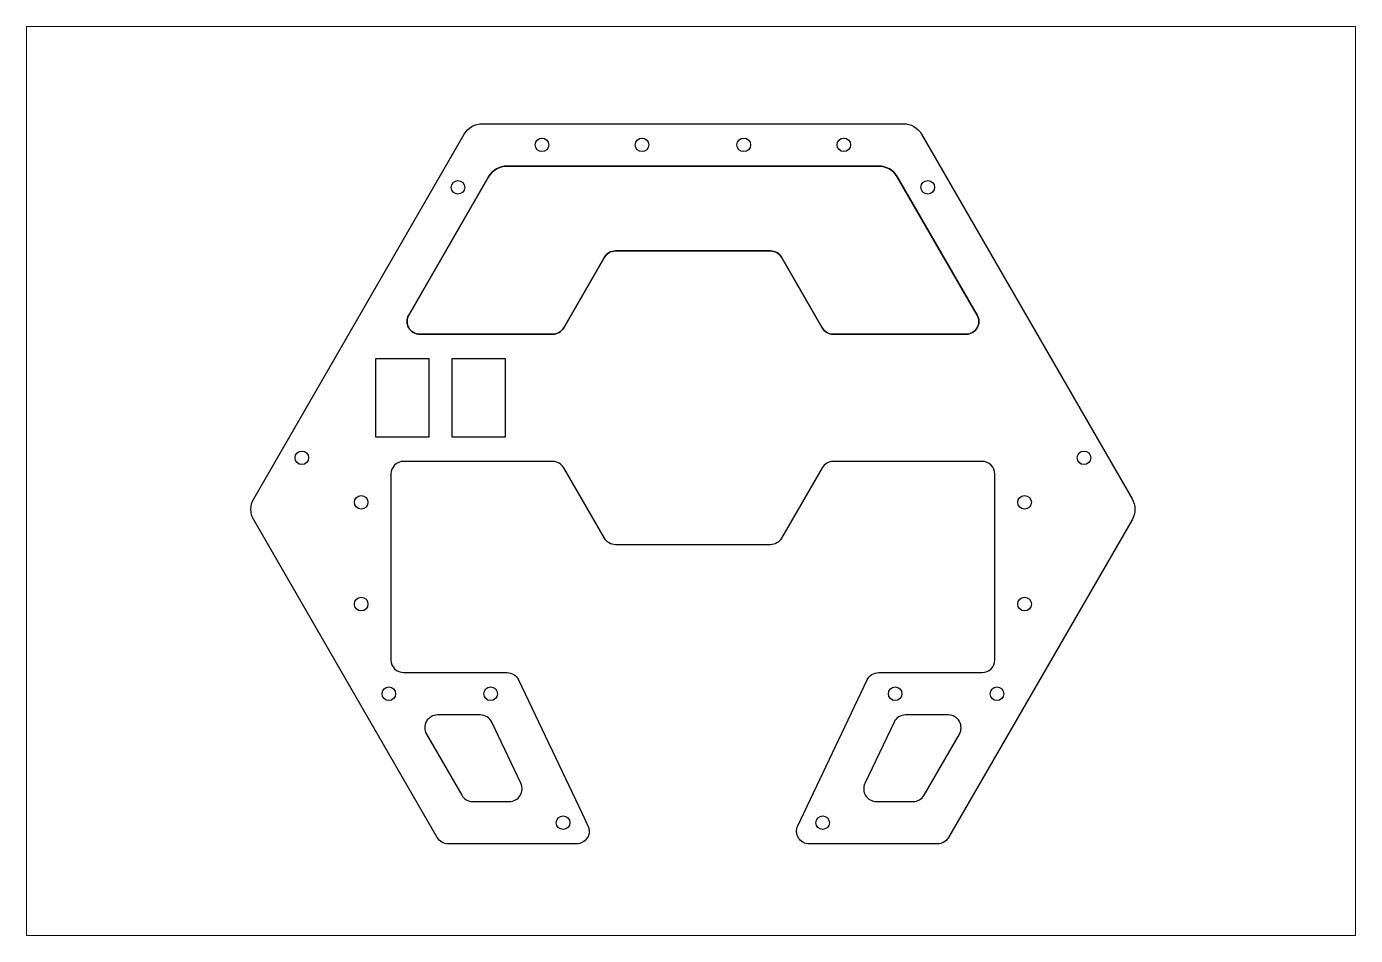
# Paper-space layout 'Layout1' of a CAD drawing. Header units: millimetres. Extents: x -19 to 294, y -8 to 206.
# The model-space entities are those that its viewports show. They can reach past a viewport. Long polylines and large blocks are cut down to what shows.
import ezdxf

# ---------------------------------------------------------------- set-up
doc = ezdxf.new("R2010")
doc.units = ezdxf.units.MM

msp = doc.modelspace()

# ---------------------------------------------------------------- linework, layer by layer
for points in [[(-103.56, 2.5), (-53.94, 88.43, -0.267949), (-49.61, 90.93), (49.61, 90.93, -0.267949), (53.94, 88.43), (103.56, 2.5, -0.267949), (103.56, -2.5), (60.3, -77.42, -0.267949), (57.7, -78.92), (32.35, -78.92), (27.44, -78.92, -0.551233), (24.74, -74.63), (41.12, -40.22, -0.289297), (43.82, -38.51), (68.22, -38.51, 0.414214), (71.22, -35.51), (71.22, 8.29, 0.414214), (68.22, 11.29), (59.14, 11.29), (33.07, 11.29, 0.267949), (30.47, 9.79), (20.87, -6.85, -0.267949), (18.27, -8.35), (-18.27, -8.35, -0.267949), (-20.87, -6.85), (-30.47, 9.79, 0.267949), (-33.07, 11.29), (-68.22, 11.29, 0.414214), (-71.22, 8.29), (-71.22, -35.51, 0.414214), (-68.22, -38.51), (-43.82, -38.51, -0.289297), (-41.12, -40.22), (-26.1, -71.76), (-24.74, -74.62, -0.551233), (-27.45, -78.91), (-32.35, -78.91), (-57.71, -78.91, -0.267949), (-60.31, -77.41), (-103.56, -2.5, -0.267949)], [(-48.17, 78.43, -0.267949), (-43.84, 80.93), (43.84, 80.93, -0.267949), (48.17, 78.43), (67.02, 45.79, -0.57735), (64.42, 41.29), (33.07, 41.29, -0.267949), (30.47, 42.79), (20.87, 59.43, 0.267949), (18.27, 60.93), (-18.27, 60.93, 0.267949), (-20.87, 59.43), (-30.47, 42.79, -0.267949), (-33.07, 41.29), (-64.42, 41.29, -0.57735), (-67.02, 45.79)], [(-43.84, 80.93, 0.267949), (-48.17, 78.43), (-67.02, 45.79, 0.57735), (-64.42, 41.29), (-33.07, 41.29, 0.267949), (-30.47, 42.79), (-20.87, 59.43, -0.267949), (-18.27, 60.93), (18.27, 60.93, -0.267949), (20.87, 59.43), (30.47, 42.79, 0.267949), (33.07, 41.29), (64.42, 41.29, 0.57735), (67.02, 45.79), (48.17, 78.43, 0.267949), (43.84, 80.93)], [(-50.14, -48.51), (-60.25, -48.51, 0.57735), (-62.85, -53.01), (-54.53, -67.41, 0.267949), (-51.94, -68.91), (-45.03, -68.91), (-43.28, -68.91, 0.551233), (-40.58, -64.62), (-47.43, -50.22, 0.289297)], [(60.25, -48.51), (50.14, -48.51, 0.289297), (47.43, -50.22), (40.57, -64.63, 0.551233), (43.28, -68.92), (45.03, -68.92), (51.93, -68.92, 0.267949), (54.53, -67.42), (62.85, -53.01, 0.57735)]]:
    msp.add_lwpolyline(points, format="xyb", close=True)
for points in [[(-62.25, 35.54), (-62.25, 17.04), (-74.75, 17.04), (-74.75, 35.54)], [(-56.75, 17.04), (-56.75, 35.54), (-44.25, 35.54), (-44.25, 17.04)]]:
    msp.add_lwpolyline(points, close=True)
for centre in [(-35.59, 85.93), (-12, 85.93), (12, 85.93), (35.6, 85.94), (-55.4, 75.91), (55.39, 75.93), (-92.22, 12.14), (92.22, 12.14), (-78.22, 1.64), (78.22, 1.64), (-78.22, -22.36), (78.22, -22.36), (-71.71, -43.51), (-47.71, -43.51), (47.71, -43.51), (71.71, -43.51), (-30.61, -73.91), (-30.61, -73.91), (-30.61, -73.91), (-30.61, -73.91), (30.61, -73.91), (30.61, -73.91), (30.61, -73.91), (30.61, -73.91)]:
    msp.add_circle(centre, 1.6)

psp = doc.layouts.get("Layout1")

# ---------------------------------------------------------------- viewports
at = {"layer": '0'}
psp.add_viewport(center=(137.69, 99.21), size=(313.38, 214.319), view_center_point=(-0.45, 6.67), view_height=214.319, dxfattribs=at)

doc.saveas('drawing.dxf')
